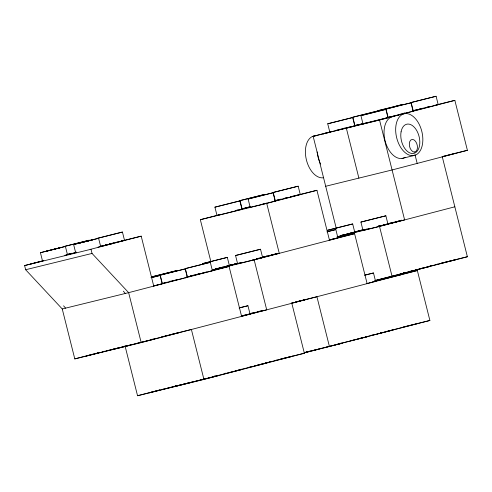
<?xml version="1.0" encoding="UTF-8"?>
<svg xmlns="http://www.w3.org/2000/svg" width="492" height="492" viewBox="0 0 492 492"><rect width="100%" height="100%" fill="white"/><g stroke="black" fill="none" stroke-linecap="round" stroke-linejoin="round"><path stroke-width="0.74" d="M122.434 232.052L97.484 238.325L122.434 232.052L124.525 240.379L104.519 245.477M75.651 252.617L73.628 244.549L98.056 238.386M103.332 245.772L100.651 246.412L98.597 238.282L87.613 241.098M327.721 123.781L352.69 117.514L354.781 125.841L342.844 128.929L329.812 132.108L327.721 123.781L352.69 117.514M352.832 117.231L377.794 110.964L352.832 117.231L354.744 124.857M360.919 115.632L385.888 109.365L387.979 117.686L374.474 121.167L363.01 123.953L360.919 115.632L385.888 109.365M410.519 111.832L388.114 117.404L386.023 109.076L394.879 106.77M435.623 105.282L413.219 110.848L411.127 102.527L436.096 96.26L438.188 104.581L436.527 105.042M411.423 111.598L413.083 111.137L410.992 102.81L386.023 109.076M329.812 132.108L330.267 131.967M436.096 96.26L411.127 102.527M363.01 123.953L363.465 123.818M388.114 117.404L389.775 116.942M413.219 110.848L415.746 110.165M42.644 261.504L40.43 252.697L50.012 250.237M67.441 254.561L65.399 246.43L40.43 252.697M214.912 207.163L239.881 200.896L241.972 209.217L230.035 212.31L217.003 215.484L214.912 207.163L239.881 200.896M240.016 200.613L264.985 194.346L240.016 200.613L242.107 208.934L250.508 206.917M248.109 199.014L273.078 192.741L275.169 201.068L263.226 204.155L250.2 207.335L248.109 199.014L273.078 192.741M273.214 192.458L298.183 186.191L300.274 194.518L288.33 197.606L275.305 200.785L273.214 192.458L298.183 186.191M242.107 208.934L249.493 206.997M250.2 207.335L250.649 207.2M275.305 200.785L280.016 199.531M183.744 278.171L162.323 283.484L160.232 275.163L185.201 268.896L187.292 277.217L184.728 277.918M159.623 284.468L162.188 283.773L160.097 275.446L151.241 277.759M208.848 271.621L187.427 276.935L185.336 268.607L210.305 262.341L212.396 270.668L209.832 271.363M185.201 268.896L160.232 275.163M210.305 262.341L185.336 268.607M227.322 257.39L202.353 263.657L227.322 257.39L229.413 265.717L212.839 269.96M260.04 258.263L237.636 263.829L235.545 255.508L260.514 249.241L262.605 257.562L260.945 258.023M260.514 249.241L235.545 255.508M162.323 283.484L167.034 282.23M187.427 276.935L187.882 276.799M336.264 238.368L337.924 237.907L335.833 229.579L326.977 231.892M352.678 223.952L327.709 230.219L352.678 223.952L354.769 232.273L338.195 236.523M360.907 222.07L385.869 215.803L387.96 224.124L374.455 227.605L362.998 230.391L360.907 222.07L385.869 215.803M362.998 230.391L363.447 230.256M241.191 316.368L250.047 314.056L247.956 305.735L239.1 308.041M373.914 281.756L375.574 281.295L373.483 272.974L364.627 275.286M355.033 231.947L356.565 231.529M250.637 313.638L250.182 313.773L250.514 313.712M66.635 254.715L67.662 254.438M112.397 349.511L115.78 348.619M254.216 312.684L253.011 313.004M191.167 382.358L191.616 382.222L191.265 382.296M216.271 375.808L216.72 375.673L216.369 375.74M355.882 125.275L354.923 125.552L363.317 123.535M404.03 113.012L404.541 112.871M217.458 215.348L218.663 215.022M151.038 277.322L152.003 277.045L151.216 277.211M229.998 265.293L231.209 264.967M389.067 223.565L388.102 223.842L388.889 223.675M376.675 280.735L375.71 281.012L398.114 275.44M100.251 246.449L100.86 246.283M266.092 256.375L266.928 256.141L265.742 256.4M391.447 222.938L392.302 222.692L391.583 222.845M404.399 272.771L403.471 273.017M240.969 369.363L241.375 369.252M316.688 349.597L315.766 349.843M363.975 123.676L364.67 123.492M188.393 276.658L189.088 276.473M378.213 226.185L378.908 226M252.857 259.622L253.552 259.438M238.602 263.552L239.297 263.368M251.148 313.496L251.843 313.312M399.018 275.206L400.679 274.745L400.347 274.807M128.006 345.63L126.856 345.931M176.357 386.023L175.004 386.392L177.483 385.82M190.761 382.469L188.879 382.961M265.557 362.948L266.074 362.813M340.87 343.293L341.393 343.152M364.652 229.93L365.519 229.702M389.762 223.38L390.623 223.153M265.268 256.59L262.746 257.279L263.534 257.113M377.37 280.551L378.237 280.323M336.368 228.755L313.146 136.321L330.132 131.893M336.036 130.349L340.47 129.193L338.256 129.771M344.16 128.227L341.946 128.806L346.46 127.754M356.577 125.091L357.524 124.845M368.496 122.391L346.343 128.172L358.889 178.116M313.146 136.321L379.541 120.023L454.854 100.362L467.4 150.306L392.087 169.961L325.692 186.265M304.105 352.905L429.891 320.47L417.345 270.526L141.186 342.598L74.796 358.902L62.25 308.958L25.646 269.733L24.6 265.569L43.8 260.557M67.429 254.395L71.857 253.239M210.822 261.449L200.336 219.703L221.013 214.309M235.779 210.453L237.993 209.875M241.689 208.915L249.807 206.794M30.43 264.099L43.548 260.674M68.443 254.229L69.39 253.983M219.604 214.776L220.551 214.53M442.111 156.807L455.74 153.246M90.184 249.426L141.204 236.16L153.744 286.104M200.336 219.703L266.726 203.399L316.94 190.299L329.486 240.237M344.886 234.475L340.452 235.631L344.953 234.561M346.362 234.087L348.576 233.509M353.742 232.162L358.176 231.006M359.652 230.619L361.866 230.041M352.764 232.519L349.898 233.269L352.85 232.544M354.203 232.144L362.094 230.084M390.925 223.073L389.566 223.423M219.524 267.912L215.096 269.069L217.359 268.546M221.006 267.525L223.22 266.947M228.386 265.6L230.6 265.022M234.297 264.056L236.511 263.478M227.409 265.957L224.543 266.707L241.51 262.537M228.848 265.582L236.738 263.521M337.002 236.898L379.523 226.461L454.842 206.8M265.569 256.51L264.21 256.867M335.359 238.602L329.068 240.219M241.609 316.393L229.063 266.449L128.64 292.654L62.25 308.958M211.646 270.336L254.167 259.899L354.591 233.688L367.13 283.632M74.796 358.902L89.562 355.046M91.038 354.664L93.252 354.086M96.949 353.121L99.163 352.543M99.366 352.592L86.457 355.962L154.629 338.988L134.716 343.877M430.617 266.24L405.968 272.525M374.91 280.612L467.382 256.744L442.296 156.862M151.96 339.375L152.588 339.216M373.01 281.996L366.718 283.607M165.392 336.177L179.734 332.438L167.194 335.513M291.633 303.232L305.261 299.677L295.674 302.033M125.005 345.796L137.551 395.74L156.007 390.925M157.489 390.537L159.703 389.959M159.968 389.99L149.211 392.8L217.384 375.827L195.256 381.263M161.407 389.615L164.273 388.871M215.342 376.054L213.983 376.405M365.347 336.903L365.974 336.737M266.879 362.911L235.57 370.82M378.779 333.705L393.12 329.96L380.58 333.041M418.231 323.41L392.099 330.058M137.551 395.74L203.94 379.437L304.363 353.231L291.817 303.287M390.642 116.715L391.663 116.45M189.955 276.246L190.976 275.981M251.652 313.361L252.378 313.17M389.719 330.544L390.451 330.353M315.138 350.009L313.588 350.409M176.985 385.857L178.535 385.457M239.087 369.855L239.819 369.664M416.767 109.894L417.929 109.599M158.639 284.727L153.332 286.08M379.258 280.059L380.421 279.757M125.306 346.331L126.124 346.122M338.693 343.853L339.511 343.644M263.374 363.514L264.198 363.299M395.519 106.346L402.905 104.409L377.936 110.675L410.992 102.81M419.221 109.267L422.074 108.541M394.11 115.817L395.5 115.466M367.721 122.699L369.006 122.373M49.059 250.477L44.6 251.658L50.676 250.188M82.619 242.236L77.785 243.503L87.656 240.932M104.907 245.231L106.247 244.887M387.856 223.866L388.748 223.639M262.5 257.304L263.392 257.076M192.138 275.68L193.424 275.348M254.893 312.518L256.178 312.186M187.169 383.397L188.061 383.17M371.866 121.641L372.881 121.389M49.286 250.391L61.229 247.476L51.703 249.93M82.484 242.236L88.474 240.914M88.628 240.84L94.433 239.321L87.724 240.951M284.665 198.344L285.686 198.085M74.981 252.55L75.983 252.298M398.477 221.142L397.462 221.4L401.847 220.281M385.9 224.358L386.903 224.106M271.596 254.967L272.617 254.708M260.545 257.802L261.547 257.544M169.328 281.387L170.349 281.129M196.283 274.622L197.298 274.364M169.709 281.547L171.179 281.178M171.683 281.049L172.704 280.791M385.07 278.57L386.091 278.318M383.096 279.075L384.566 278.7M259.038 311.461L260.053 311.202M116.672 348.391L117.625 348.151M123.461 346.798L124.415 346.559M305.907 352.229L306.91 351.977M311.737 350.876L312.697 350.636M179.426 385.23L180.386 384.99M185.213 383.895L186.216 383.637M50.811 250.004L65.399 246.43M87.176 241.24L73.671 244.549M109.181 244.143L110.208 243.884M110.725 243.755L112.293 243.362M383.828 224.881L384.873 224.623M399 221.013L400.039 220.748M340.181 235.846L341.22 235.582M401.128 220.662L402.167 220.398M214.826 269.284L215.865 269.026M258.472 258.325L259.512 258.06M273.644 254.45L274.684 254.186M275.772 254.1L276.812 253.835M197.809 274.235L199.365 273.847M173.221 280.661L176.862 279.745M261.086 310.944L262.125 310.686M118.627 347.893L119.661 347.635M121.426 347.315L122.459 347.057M310.741 351.134L304.677 352.647M181.382 384.732L182.415 384.473M183.141 384.418L184.18 384.154M426.73 107.367L427.763 107.108M402.142 113.787L403.176 113.529M343.84 128.492L344.874 128.234M400.058 114.31L401.103 114.052M341.756 129.015L342.801 128.756M375.47 120.737L376.515 120.472M262.138 204.248L263.183 203.983M263.706 203.854L264.739 203.596M112.809 243.232L113.855 242.968M342.26 235.324L343.305 235.059M398.01 221.443L399.559 221.056M216.904 268.761L217.95 268.497M256.406 258.835L257.427 258.583M218.466 268.368L219.5 268.109M199.887 273.712L200.933 273.454M387.647 277.925L389.215 277.531M243.847 315.335L244.868 315.077M120.7 347.37L121.745 347.112M119.341 347.838L120.386 347.58M308.982 351.454L310.028 351.19M183.461 384.209L184.5 383.951M182.095 384.676L178.276 385.623M428.784 106.856L429.793 106.604M290.36 196.911L291.369 196.659M291.873 196.536L293.318 196.179M232.064 211.615L233.067 211.363M265.76 203.337L266.769 203.085M75.522 252.593L71.322 253.632M327.432 231.603L335.833 229.579M151.696 277.47L160.097 275.446M363.305 229.973L360.495 230.668M395.051 222.181L396.497 221.818M378.053 226.523L379.061 226.271M237.943 263.411L235.139 264.106M269.696 255.619L271.141 255.256M271.645 255.133L272.654 254.881M253.202 259.831L254.21 259.585M177.378 279.616L178.387 279.364M153.787 285.791L155.232 285.434M365.082 274.991L373.483 272.974M239.555 307.752L247.888 305.741M390.771 277.144L391.773 276.891M259.087 311.627L260.09 311.375M241.646 316.079L243.091 315.716M122.766 346.854L123.756 346.614M118.32 348.096L115.522 348.785M379.836 225.877L380.771 225.643M347.813 233.94L349.172 233.602M222.458 267.377L223.817 267.039M241.923 315.809L242.857 315.581M124.691 346.38L125.565 346.165M187.446 383.219L188.319 383.004M412.333 110.805L417.554 109.525M419.049 109.156L423.526 108.055M425.014 107.693L429.491 106.592M433.969 105.491L454.854 100.362M347.844 127.416L350.796 126.69M354.48 125.786L404.645 113.468M402.062 158.449L413.68 155.595A21.457 12.97 76.2 0 0 418.169 122.434A21.457 12.97 76.2 0 0 395.906 125.835A21.457 12.97 76.2 0 0 413.68 155.595M442.462 156.511L467.4 150.306M274.419 200.736L281.135 199.088M284.862 198.171L287.1 197.624M290.827 196.708L316.94 190.299M74.809 252.464L76.303 252.101M100.921 246.055L103.904 245.323M105.393 244.954L107.631 244.407M109.126 244.038L113.603 242.937M115.091 242.574L119.568 241.474M121.063 241.111L141.204 236.16M64.827 255.305L75.891 252.587M98.025 247.15L112.779 243.528M24.6 265.569L90.989 249.266L92.035 253.429L128.64 292.654L141.186 342.598M25.646 269.733L92.035 253.429M387.831 223.725L390.039 223.177M391.515 222.815L395.943 221.732M378.17 226.289L378.963 226.092M354.326 232.181L363.176 230.01M364.652 229.647L366.866 229.1M377.93 226.388L380.882 225.662M382.358 225.299L386.78 224.211M388.256 223.848L394.16 222.402M395.636 222.04L400.058 220.951M346.442 234.192L365.095 229.616M366.583 229.247L369.566 228.516M377.776 226.498L380.759 225.767M382.247 225.404L404.627 219.906L379.541 120.023M330.716 239.549L333.699 238.817M335.938 238.269L354.591 233.688M332.328 239.229L333.582 238.928M266.16 256.252L270.588 255.17M272.064 254.807L276.492 253.718M256.264 258.915L259.21 258.195M260.686 257.833L266.59 256.381M268.066 256.018L272.488 254.93M273.964 254.573L276.916 253.847M218.848 268.183L223.325 267.082M224.819 266.719L241.972 262.5M256.892 258.841L279.272 253.343L266.726 203.399M186.542 276.891L188.78 276.338M190.275 275.975L200.718 273.411M202.206 273.042L206.683 271.947M211.16 270.846L229.063 266.449M156.591 285.096L157.846 284.788M441.275 263.159L445.752 262.058M447.24 261.689L451.717 260.594M453.212 260.225L467.382 256.744M429.903 266.024L432.117 265.483M435.807 264.579L438.021 264.032M441.705 263.128L455.721 259.684L426.644 267.058M420.746 268.509L422.954 267.962M409.227 271.492L413.655 270.403M415.125 270.04L429.879 266.418M400.064 273.97L404.492 272.888M400.353 274.056L405.513 272.789L374.959 280.526M374.824 280.969L377.807 280.237M379.301 279.868L383.772 278.767M385.267 278.404L389.744 277.303M391.232 276.941L395.709 275.84M397.948 275.292L417.345 270.526M369.978 282.623L371.232 282.316M295.292 302.045L316.922 296.738L329.468 346.675M291.246 303.115L294.198 302.395M251.387 313.293L253.601 312.752M257.291 311.842L261.713 310.76M251.092 313.404L251.886 313.207M241.486 315.956L244.438 315.231M245.914 314.868L251.818 313.422M253.294 313.06L257.716 311.971M259.192 311.608L262.144 310.882M242.095 315.882L246.572 314.788M248.06 314.419L266.713 309.837L254.167 259.899M165.287 335.907L167.526 335.359M171.253 334.443L191.394 329.492L203.94 379.437M161.296 336.965L165.718 335.876M152.133 339.449L164.672 336.368M102.256 351.848L105.208 351.122M106.684 350.765L119.224 347.684M122.914 346.78L127.336 345.692M128.812 345.329L133.24 344.24M403.034 327.063L429.891 320.47M380.298 332.955L382.512 332.414M386.202 331.51L390.623 330.421M370.993 335.396L373.207 334.855M376.897 333.945L379.104 333.404M359.615 338.422L364.043 337.334M365.519 336.971L378.059 333.896M350.316 340.864L354.738 339.775M356.214 339.412L368.016 336.516L335.249 344.794M305.292 352.303L310.452 351.036M311.928 350.673L314.64 350.052M317.832 349.228L322.26 348.139M323.736 347.776L328.158 346.688M329.634 346.325L342.174 343.25L304.247 352.795M280.489 359.092L284.966 357.992M286.461 357.629L304.363 353.231M269.099 361.964L271.307 361.423M274.997 360.519L277.211 359.972M280.901 359.068L292.703 356.171L263.626 363.545M257.722 364.99L262.15 363.908M248.417 367.432L252.845 366.343M254.321 365.98L266.861 362.905M224.051 373.803L226.265 373.262M227.741 372.899L242.495 369.277L212.673 376.829M175.054 386.066L177.268 385.525M203.085 379.184L205.299 378.643M208.989 377.733L211.197 377.192M167.225 388.145L179.764 385.064M183.454 384.16L187.876 383.071M189.352 382.708L193.78 381.626M383.637 118.707L384.756 118.431M295.932 195.533L297.051 195.262M237.63 210.238L238.749 209.961M120.774 241.258L121.825 241M70.135 253.921L66.549 254.77M389.799 223.276L390.5 223.11M391.318 223.097L392.444 222.821M358.127 231.246L359.246 230.976M264.444 256.713L265.145 256.547M265.963 256.535L267.088 256.258M233.891 264.413L229.881 265.366M225.072 266.732L226.191 266.461M245.705 315.077L246.824 314.8M151.462 339.418L152.163 339.246M126.358 345.968L127.656 345.655M214.217 376.257L214.918 376.085M189.113 382.807L190.41 382.493M351.565 126.585L352.536 126.346M372.352 282.039L373.33 281.805M385.734 118.197L386.552 118M298.029 195.023L298.841 194.832M239.727 209.727L240.545 209.53M389.529 223.528L390.341 223.331M357.149 231.48L354.904 231.99M352.524 232.784L353.336 232.587M335.679 238.417L336.491 238.22M264.173 256.965L264.985 256.769M260.36 258.072L261.818 257.728M227.169 266.221L227.98 266.031M185.047 277.728L186.505 277.383M428.151 266.498L428.747 266.356M398.434 275.256L399.246 275.059M247.802 314.566L248.62 314.37M114.027 349.148L112.336 349.548M340.446 343.324L341.042 343.182M315.341 349.88L316.786 349.535M122.717 240.785L123.996 240.483M403.643 272.906L404.129 272.789M253.183 312.894L254.032 312.697M240.619 369.394L241.105 369.277M200.804 379.695L201.29 379.578M436.761 104.894L437.4 104.747M411.656 111.45L412.751 111.198M353.354 126.155L354.781 125.841M273.737 201.382L274.376 201.234M386.534 224.438L387.173 224.29M160.755 284.087L161.394 283.933M250.969 313.607L251.615 313.459M100.104 246.541L100.651 246.412M401.128 220.25L401.49 220.164M275.772 253.688L276.135 253.601M391.737 329.966L392.106 329.88M225.545 373.225L225.908 373.145M241.185 209.383L241.972 209.217M353.976 232.439L354.769 232.273M228.62 265.877L229.413 265.717M211.609 270.828L212.396 270.668M387.647 117.748L387.979 117.686M299.942 194.574L300.274 194.518M274.831 201.13L275.169 201.068M375.242 281.356L375.574 281.295M249.715 314.117L250.047 314.056M123.344 291.159L125.325 293.472M63.591 305.833L65.571 308.146M414.941 154.47L417.191 163.412M379.523 226.461L392.069 276.399M320.575 164.07A21.457 12.97 76.2 0 1 317.156 151.936M323.127 134.113A21.457 12.97 76.2 0 1 327.832 132.883M323.422 177.766A21.457 12.97 76.2 0 1 305.889 157.434A21.457 12.97 76.2 0 1 316.215 135.737M405.119 157.299A21.457 12.97 76.2 0 1 385.193 141.186A21.457 12.97 76.2 0 1 394.295 116.407M64.323 246.461L89.236 240.207L64.323 246.461M152.268 276.719L177.108 270.495L152.268 276.719M414.227 152.053L412.954 151.69A6.439 3.893 76.2 0 1 409.848 141.37A6.439 3.893 76.2 0 1 416.681 143.338A6.439 3.893 76.2 0 1 414.227 152.053M401.085 131.801A15.018 9.084 76.2 0 0 412.825 153.522A15.018 9.084 76.2 0 0 416.982 131.026A15.018 9.084 76.2 0 0 401.085 131.801"/></g></svg>
